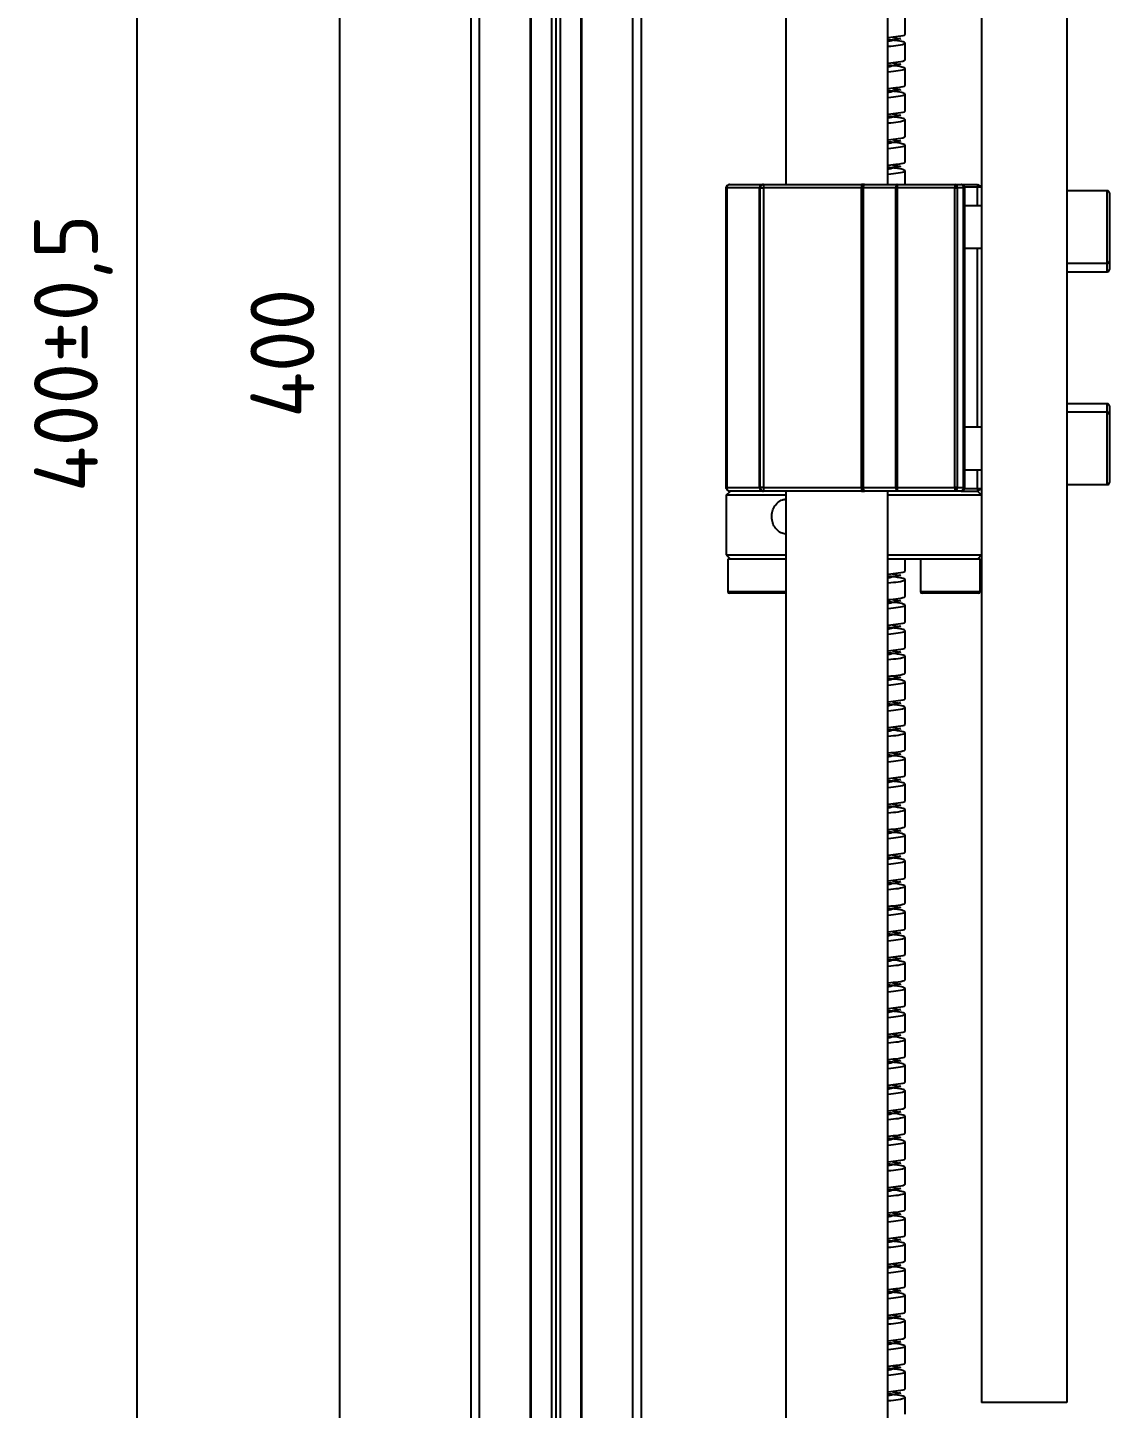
# Model space of a CAD drawing. Header units: millimetres. Extents: x 55 to 6841, y 61 to 3739.
# Drawn here: x 999.6 to 1126.6, y 2018.2 to 2180.3 of the extents above; entities that cross this region are included whole.
import ezdxf

# ---------------------------------------------------------------- set-up
doc = ezdxf.new("R2010")
doc.units = ezdxf.units.MM
doc.header["$LTSCALE"] = 0.7
doc.header["$PDMODE"] = 35
doc.header["$PDSIZE"] = -4
doc.layers.get('0').update_dxf_attribs({"color": 255})
doc.layers.add('DIM', color=94, linetype='Continuous', lineweight=25)
doc.styles.add('TCVN-7284', font='tcvn+7284-2003r.ttf')
doc.dimstyles.new('TCVN_ISO-25_RadiusDia', dxfattribs={"dimtxt": 2.5, "dimasz": 2.5, "dimexe": 2, "dimexo": 0, "dimgap": 1, "dimtad": 1, "dimtoh": 1, "dimtxsty": 'TCVN-7284', "dimblk": 'Arrow', "dimcen": 0, "dimclrd": 256, "dimclre": 256, "dimclrt": 256, "dimadec": 0, "dimazin": 0, "dimtfac": 1, "dimtofl": 0, "dimtmove": 0, "dimatfit": 3, "dimldrblk": 'Arrow', "dimfxl": 1, "dimlwd": -1, "dimlwe": -1, "dimarcsym": 0})

# ---------------------------------------------------------------- blocks, each defined once
blk = doc.blocks.new('Arrow')
at = {"layer": 'DIM'}
blk.add_solid([(-1, 0.268), (-1, -0.268), (0, 0)], dxfattribs=at)
blk = doc.blocks.new('*D711')
at = {"layer": 'Defpoints', "color": 0, "ltscale": 0.2, "transparency": 16777216}
for p in [(1036.27, 2342.03), (1051.63, 2342.03), (1051.63, 1942.03)]:
    blk.add_point(p, dxfattribs=at)
at = {"layer": 'DIM', "linetype": 'ByBlock', "ltscale": 0.2, "transparency": 16777216}
for p, q in [((1051.63, 2342.03), (1030.27, 2342.03)), ((1036.27, 1949.53), (1036.27, 2334.53)), ((1051.63, 1942.03), (1030.27, 1942.03))]:
    blk.add_line(p, q, dxfattribs=at)
at = {"layer": 'DIM', "ltscale": 0.2, "transparency": 16777216, "xscale": 7.500000000000133, "yscale": 7.500000000000133, "zscale": 7.500000000000133}
for p, rotation in [((1036.27, 2342.03), 90), ((1036.27, 1942.03), 270)]:
    blk.add_blockref('Arrow', p, dxfattribs=dict(at, rotation=rotation))
at = {"layer": 'DIM', "ltscale": 0.2, "transparency": 16777216, "insert": (1029.52, 2142.03), "char_height": 7.5, "attachment_point": 5, "rotation": 90, "style": 'TCVN-7284', "bg_fill": 3, "box_fill_scale": 1.1, "bg_fill_color": 256, "bg_fill_true_color": 13158600, "bg_fill_transparency": 0}
blk.add_mtext('400', dxfattribs=at)
blk = doc.blocks.new('*D712')
at = {"layer": 'Defpoints', "color": 0, "ltscale": 0.2, "transparency": 16777216}
for p in [(1012.48, 2342.03), (1051.63, 2342.03), (1051.63, 1942.03)]:
    blk.add_point(p, dxfattribs=at)
at = {"layer": 'DIM', "linetype": 'ByBlock', "ltscale": 0.2, "transparency": 16777216}
for p, q in [((1051.63, 2342.03), (1006.48, 2342.03)), ((1012.48, 1949.53), (1012.48, 2334.53)), ((1051.63, 1942.03), (1006.48, 1942.03))]:
    blk.add_line(p, q, dxfattribs=at)
at = {"layer": 'DIM', "ltscale": 0.2, "transparency": 16777216, "xscale": 7.500000000000133, "yscale": 7.500000000000133, "zscale": 7.500000000000133}
for p, rotation in [((1012.48, 2342.03), 90), ((1012.48, 1942.03), 270)]:
    blk.add_blockref('Arrow', p, dxfattribs=dict(at, rotation=rotation))
at = {"layer": 'DIM', "ltscale": 0.2, "transparency": 16777216, "insert": (1004.98, 2142.03), "char_height": 7.5, "attachment_point": 5, "rotation": 90, "style": 'TCVN-7284', "bg_fill": 3, "box_fill_scale": 1.1, "bg_fill_color": 256, "bg_fill_true_color": 13158600, "bg_fill_transparency": 0}
blk.add_mtext('400±0,5', dxfattribs=at)

msp = doc.modelspace()

# ---------------------------------------------------------------- linework, layer by layer
at = {"color": 7, "linetype": 'Continuous', "lineweight": 25}
for p, q in [((1051.629, 2342.032), (1051.629, 1942.032)), ((1052.629, 2342.032), (1052.629, 1942.032)), ((1058.629, 2342.032), (1058.629, 1942.032)), ((1058.69, 2342.032), (1058.69, 1942.032)), ((1061.109, 2342.032), (1061.109, 1942.032)), ((1061.629, 2342.032), (1061.629, 1942.032)), ((1062.148, 2342.032), (1062.148, 1942.032)), ((1064.568, 2342.032), (1064.568, 1942.032)), ((1064.629, 2342.032), (1064.629, 1942.032)), ((1070.629, 2342.032), (1070.629, 1942.032)), ((1071.629, 2342.032), (1071.629, 1942.032)), ((1088.629, 2325.032), (1088.629, 2161.853)), ((1100.629, 2161.853), (1100.629, 2325.032)), ((1111.629, 2268.853), (1111.629, 2018.853)), ((1121.629, 2268.853), (1121.629, 2018.853)), ((1102.629, 2179.457), (1102.629, 2181.457)), ((1102.027, 2178.954), (1102.128, 2178.993)), ((1102.629, 2176.457), (1102.629, 2178.457)), ((1102.027, 2175.954), (1102.128, 2175.993)), ((1102.629, 2173.457), (1102.629, 2175.457)), ((1102.027, 2172.954), (1102.128, 2172.993)), ((1102.629, 2170.457), (1102.629, 2172.457)), ((1102.027, 2169.954), (1102.128, 2169.993)), ((1102.629, 2167.457), (1102.629, 2169.457)), ((1102.027, 2166.954), (1102.128, 2166.993)), ((1102.629, 2164.457), (1102.629, 2166.457)), ((1102.027, 2163.954), (1102.128, 2163.993)), ((1102.629, 2161.853), (1102.629, 2163.457)), ((1081.648, 2161.575), (1081.629, 2161.564)), ((1081.629, 2161.564), (1081.645, 2161.564)), ((1081.629, 2161.453), (1081.629, 2161.564)), ((1081.629, 2161.453), (1081.702, 2161.453)), ((1081.629, 2126.253), (1081.629, 2161.453)), ((1085.556, 2161.453), (1081.702, 2161.453)), ((1081.702, 2161.453), (1081.702, 2126.253)), ((1082.029, 2161.853), (1085.882, 2161.853)), ((1085.556, 2161.453), (1085.629, 2161.453)), ((1085.556, 2126.253), (1085.556, 2161.453)), ((1085.629, 2161.453), (1086.029, 2161.453)), ((1085.629, 2126.253), (1085.629, 2161.453)), ((1086.029, 2161.853), (1085.882, 2161.853)), ((1086.029, 2161.853), (1086.029, 2161.453)), ((1086.029, 2161.853), (1097.534, 2161.853)), ((1097.534, 2161.453), (1086.029, 2161.453)), ((1086.029, 2161.453), (1086.029, 2126.253)), ((1097.534, 2161.853), (1097.534, 2161.453)), ((1097.892, 2161.853), (1097.534, 2161.853)), ((1097.534, 2161.453), (1097.713, 2161.453)), ((1097.534, 2126.253), (1097.534, 2161.453)), ((1101.544, 2161.453), (1097.713, 2161.453)), ((1097.713, 2161.453), (1097.713, 2126.253)), ((1097.892, 2161.853), (1101.723, 2161.853)), ((1101.544, 2161.453), (1101.723, 2161.453)), ((1101.544, 2126.253), (1101.544, 2161.453)), ((1101.723, 2161.853), (1101.723, 2161.453)), ((1101.723, 2161.853), (1108.463, 2161.853)), ((1108.463, 2161.453), (1101.723, 2161.453)), ((1101.723, 2161.453), (1101.723, 2126.253)), ((1108.463, 2161.853), (1108.463, 2161.453)), ((1108.463, 2161.853), (1109.229, 2161.853)), ((1108.463, 2126.253), (1108.463, 2161.453)), ((1108.463, 2161.453), (1108.746, 2161.453)), ((1108.746, 2161.453), (1108.746, 2126.253)), ((1109.512, 2161.453), (1108.746, 2161.453)), ((1109.229, 2161.853), (1111.129, 2161.853)), ((1109.512, 2126.253), (1109.512, 2161.453)), ((1109.512, 2161.453), (1109.629, 2161.453)), ((1109.613, 2161.564), (1111.129, 2161.564)), ((1109.629, 2161.453), (1109.629, 2126.253)), ((1111.129, 2161.853), (1111.129, 2161.564)), ((1111.129, 2161.853), (1111.629, 2161.564)), ((1111.129, 2161.564), (1111.629, 2161.564)), ((1126.379, 2161.103), (1121.629, 2161.103)), ((1111.629, 2159.353), (1109.629, 2159.353)), ((1126.629, 2160.853), (1126.629, 2152.853)), ((1109.629, 2154.353), (1111.629, 2154.353)), ((1126.629, 2152.853), (1126.629, 2151.853)), ((1121.629, 2152.603), (1126.379, 2152.603)), ((1121.629, 2151.603), (1126.379, 2151.603)), ((1126.379, 2136.103), (1121.629, 2136.103)), ((1126.379, 2135.103), (1121.629, 2135.103)), ((1126.629, 2135.853), (1126.629, 2134.853)), ((1111.629, 2133.353), (1109.629, 2133.353)), ((1126.629, 2134.853), (1126.629, 2126.853)), ((1109.629, 2128.353), (1111.629, 2128.353)), ((1081.702, 2126.253), (1081.629, 2126.253)), ((1081.629, 2126.141), (1081.629, 2126.253)), ((1081.629, 2126.141), (1081.645, 2126.141)), ((1081.629, 2126.141), (1081.648, 2126.13)), ((1081.629, 2125.353), (1082.129, 2125.853)), ((1088.629, 2125.353), (1081.629, 2125.353)), ((1081.629, 2125.353), (1081.629, 2118.353)), ((1081.702, 2126.253), (1085.556, 2126.253)), ((1085.882, 2125.853), (1082.029, 2125.853)), ((1085.629, 2126.253), (1085.556, 2126.253)), ((1086.029, 2126.253), (1085.629, 2126.253)), ((1085.882, 2125.853), (1086.029, 2125.853)), ((1086.029, 2126.253), (1086.029, 2125.853)), ((1086.029, 2126.253), (1097.534, 2126.253)), ((1097.534, 2125.853), (1086.029, 2125.853)), ((1088.629, 2125.853), (1088.629, 1959.032)), ((1097.713, 2126.253), (1097.534, 2126.253)), ((1097.534, 2126.253), (1097.534, 2125.853)), ((1097.534, 2125.853), (1097.892, 2125.853)), ((1097.713, 2126.253), (1101.544, 2126.253)), ((1101.723, 2125.853), (1097.892, 2125.853)), ((1100.629, 1959.032), (1100.629, 2125.853)), ((1111.629, 2125.353), (1100.629, 2125.353)), ((1101.723, 2126.253), (1101.544, 2126.253)), ((1101.723, 2126.253), (1108.463, 2126.253)), ((1101.723, 2126.253), (1101.723, 2125.853)), ((1108.463, 2125.853), (1101.723, 2125.853)), ((1108.746, 2126.253), (1108.463, 2126.253)), ((1108.463, 2126.253), (1108.463, 2125.853)), ((1109.229, 2125.853), (1108.463, 2125.853)), ((1108.746, 2126.253), (1109.512, 2126.253)), ((1109.229, 2125.853), (1111.129, 2125.853)), ((1109.629, 2126.253), (1109.512, 2126.253)), ((1109.613, 2126.141), (1111.129, 2126.141)), ((1111.129, 2126.141), (1111.129, 2125.853)), ((1111.129, 2126.141), (1111.629, 2126.141)), ((1111.629, 2126.141), (1111.129, 2125.853)), ((1111.629, 2125.353), (1111.129, 2125.853)), ((1121.629, 2126.603), (1126.379, 2126.603)), ((1081.629, 2118.353), (1088.629, 2118.353)), ((1081.629, 2118.353), (1082.129, 2117.853)), ((1081.815, 2117.853), (1081.815, 2114.053)), ((1082.129, 2117.853), (1081.815, 2117.853)), ((1088.629, 2117.853), (1082.129, 2117.853)), ((1100.629, 2118.353), (1111.629, 2118.353)), ((1111.129, 2117.853), (1100.629, 2117.853)), ((1102.629, 2116.457), (1102.629, 2117.853)), ((1104.443, 2117.853), (1104.443, 2114.053)), ((1111.629, 2118.353), (1111.129, 2117.853)), ((1111.443, 2117.853), (1111.129, 2117.853)), ((1111.443, 2114.053), (1111.443, 2117.853)), ((1102.027, 2115.954), (1102.128, 2115.993)), ((1102.629, 2113.457), (1102.629, 2115.457)), ((1088.615, 2113.853), (1082.015, 2113.853)), ((1088.615, 2113.853), (1088.629, 2113.853)), ((1102.027, 2112.954), (1102.128, 2112.993)), ((1102.629, 2110.457), (1102.629, 2112.457)), ((1111.243, 2113.853), (1104.643, 2113.853)), ((1102.027, 2109.954), (1102.128, 2109.993)), ((1102.629, 2107.457), (1102.629, 2109.457)), ((1102.027, 2106.954), (1102.128, 2106.993)), ((1102.629, 2104.457), (1102.629, 2106.457)), ((1102.027, 2103.954), (1102.128, 2103.993)), ((1102.629, 2101.457), (1102.629, 2103.457)), ((1102.027, 2100.954), (1102.128, 2100.993)), ((1102.629, 2098.457), (1102.629, 2100.457)), ((1102.027, 2097.954), (1102.128, 2097.993)), ((1102.629, 2095.457), (1102.629, 2097.457)), ((1102.027, 2094.954), (1102.128, 2094.993)), ((1102.629, 2092.457), (1102.629, 2094.457)), ((1102.027, 2091.954), (1102.128, 2091.993)), ((1102.629, 2089.457), (1102.629, 2091.457)), ((1102.027, 2088.954), (1102.128, 2088.993)), ((1102.629, 2086.457), (1102.629, 2088.457)), ((1102.027, 2085.954), (1102.128, 2085.993)), ((1102.629, 2083.457), (1102.629, 2085.457)), ((1102.027, 2082.954), (1102.128, 2082.993)), ((1102.629, 2080.457), (1102.629, 2082.457)), ((1102.027, 2079.954), (1102.128, 2079.993)), ((1102.629, 2077.457), (1102.629, 2079.457)), ((1102.027, 2076.954), (1102.128, 2076.993)), ((1102.629, 2074.457), (1102.629, 2076.457)), ((1102.027, 2073.954), (1102.128, 2073.993)), ((1102.629, 2071.457), (1102.629, 2073.457)), ((1102.027, 2070.954), (1102.128, 2070.993)), ((1102.629, 2068.457), (1102.629, 2070.457)), ((1102.027, 2067.954), (1102.128, 2067.993)), ((1102.629, 2065.457), (1102.629, 2067.457)), ((1102.027, 2064.954), (1102.128, 2064.993)), ((1102.629, 2062.457), (1102.629, 2064.457)), ((1102.027, 2061.954), (1102.128, 2061.993)), ((1102.629, 2059.457), (1102.629, 2061.457)), ((1102.027, 2058.954), (1102.128, 2058.993)), ((1102.629, 2056.457), (1102.629, 2058.457)), ((1102.027, 2055.954), (1102.128, 2055.993)), ((1102.629, 2053.457), (1102.629, 2055.457)), ((1102.027, 2052.954), (1102.128, 2052.993)), ((1102.629, 2050.457), (1102.629, 2052.457)), ((1102.027, 2049.954), (1102.128, 2049.993)), ((1102.629, 2047.457), (1102.629, 2049.457)), ((1102.027, 2046.954), (1102.128, 2046.993)), ((1102.629, 2044.457), (1102.629, 2046.457)), ((1102.027, 2043.954), (1102.128, 2043.993)), ((1102.629, 2041.457), (1102.629, 2043.457)), ((1102.027, 2040.954), (1102.128, 2040.993)), ((1102.629, 2038.457), (1102.629, 2040.457)), ((1102.027, 2037.954), (1102.128, 2037.993)), ((1102.629, 2035.457), (1102.629, 2037.457)), ((1102.027, 2034.954), (1102.128, 2034.993)), ((1102.629, 2032.457), (1102.629, 2034.457)), ((1102.027, 2031.954), (1102.128, 2031.993)), ((1102.629, 2029.457), (1102.629, 2031.457)), ((1102.027, 2028.954), (1102.128, 2028.993)), ((1102.629, 2026.457), (1102.629, 2028.457)), ((1102.027, 2025.954), (1102.128, 2025.993)), ((1102.629, 2023.457), (1102.629, 2025.457)), ((1102.027, 2022.954), (1102.128, 2022.993)), ((1102.629, 2020.457), (1102.629, 2022.457)), ((1102.027, 2019.954), (1102.128, 2019.993)), ((1102.629, 2017.457), (1102.629, 2019.457)), ((1121.629, 2018.853), (1111.629, 2018.853))]:
    msp.add_line(p, q, dxfattribs=at)
at = {"color": 8, "linetype": 'Continuous', "lineweight": 25}
for p, q in [((1111.129, 2159.353), (1111.129, 2161.564)), ((1126.379, 2152.603), (1126.379, 2161.103)), ((1111.129, 2133.353), (1111.129, 2154.353)), ((1126.379, 2151.603), (1126.379, 2152.603)), ((1126.379, 2135.103), (1126.379, 2136.103)), ((1126.379, 2126.603), (1126.379, 2135.103)), ((1111.129, 2126.141), (1111.129, 2128.353)), ((1081.815, 2114.053), (1088.629, 2114.053)), ((1104.443, 2114.053), (1111.443, 2114.053))]:
    msp.add_line(p, q, dxfattribs=at)
at = {"color": 7, "linetype": 'Continuous', "lineweight": 25, "flags": 128}
for points in [[(1097.892, 2161.853), (1097.857, 2161.845), (1097.824, 2161.822), (1097.793, 2161.785), (1097.766, 2161.736), (1097.743, 2161.675), (1097.727, 2161.606), (1097.717, 2161.531), (1097.713, 2161.453)], [(1101.723, 2161.853), (1101.688, 2161.845), (1101.655, 2161.822), (1101.624, 2161.785), (1101.597, 2161.736), (1101.575, 2161.675), (1101.558, 2161.606), (1101.548, 2161.531), (1101.544, 2161.453)], [(1097.713, 2126.253), (1097.717, 2126.175), (1097.727, 2126.1), (1097.743, 2126.031), (1097.766, 2125.97), (1097.793, 2125.92), (1097.824, 2125.883), (1097.857, 2125.86), (1097.892, 2125.853)], [(1101.544, 2126.253), (1101.548, 2126.175), (1101.558, 2126.1), (1101.575, 2126.031), (1101.597, 2125.97), (1101.624, 2125.92), (1101.655, 2125.883), (1101.688, 2125.86), (1101.723, 2125.853)]]:
    msp.add_lwpolyline(points, dxfattribs=at)
at = {"color": 7, "linetype": 'Continuous', "lineweight": 25}
for centre, radius, start, end in [((1082.029, 2161.453), 0.4, 90, 180), ((1082.07, 2161.486), 0.369, 96.33367, 185.17089), ((1085.923, 2161.486), 0.369, 96.33367, 185.17089), ((1086.029, 2161.453), 0.4, 90, 180), ((1108.392, 2161.503), 0.357, 351.95053, 78.57825), ((1109.158, 2161.503), 0.357, 351.95053, 78.57825), ((1109.229, 2161.453), 0.4, 0, 90), ((1126.379, 2160.853), 0.25, 0, 90), ((1126.379, 2152.853), 0.25, 270, 0), ((1126.379, 2151.853), 0.25, 270, 0), ((1126.379, 2135.853), 0.25, 0, 90), ((1126.379, 2134.853), 0.25, 0, 90), ((1126.379, 2126.853), 0.25, 270, 0), ((1082.029, 2126.253), 0.4, 180, 270), ((1082.07, 2126.22), 0.369, 174.82911, 263.66633), ((1085.923, 2126.22), 0.369, 174.82911, 263.66633), ((1086.029, 2126.253), 0.4, 180, 270), ((1108.392, 2126.203), 0.357, 281.42175, 8.04947), ((1109.158, 2126.203), 0.357, 281.42175, 8.04947), ((1109.229, 2126.253), 0.4, 270, 0), ((1082.015, 2114.053), 0.2, 180, 270), ((1104.643, 2114.053), 0.2, 180, 270), ((1111.243, 2114.053), 0.2, 270, 0)]:
    msp.add_arc(centre, radius, start, end, dxfattribs=at)
for points, knots in [([(1102.522, 2179.457), (1102.551, 2179.434), (1102.662, 2179.347), (1102.027, 2179.221), (1101.054, 2179.112), (1100.629, 2179.064)], [0, 0, 0, 0, 0.1627915, 0.6336861, 1, 1, 1, 1]), ([(1102.085, 2178.981), (1102.061, 2178.975), (1101.996, 2178.959), (1101.401, 2178.798), (1100.777, 2178.659), (1100.629, 2178.626)], [0, 0, 0, 0, 0.3039508, 0.8344392, 1, 1, 1, 1]), ([(1100.629, 2178.064), (1101.062, 2178.112), (1102.052, 2178.221), (1102.727, 2178.387), (1102.559, 2178.592), (1101.778, 2178.728), (1100.902, 2178.82), (1100.629, 2178.849)], [0, 0, 0, 0, 0.1835808, 0.419573, 0.66181, 0.8943932, 1, 1, 1, 1]), ([(1101.173, 2179.129), (1101.228, 2179.114), (1101.579, 2179.017), (1101.717, 2178.99), (1101.833, 2178.968)], [0, 0, 0, 0, 0.1568859, 1, 1, 1, 1]), ([(1102.522, 2176.457), (1102.551, 2176.434), (1102.662, 2176.347), (1102.027, 2176.221), (1101.054, 2176.112), (1100.629, 2176.064)], [0, 0, 0, 0, 0.1627915, 0.6336861, 1, 1, 1, 1]), ([(1102.085, 2175.981), (1102.061, 2175.975), (1101.996, 2175.959), (1101.401, 2175.798), (1100.777, 2175.659), (1100.629, 2175.626)], [0, 0, 0, 0, 0.3039508, 0.8344392, 1, 1, 1, 1]), ([(1100.629, 2175.064), (1101.062, 2175.112), (1102.052, 2175.221), (1102.727, 2175.387), (1102.559, 2175.592), (1101.778, 2175.728), (1100.902, 2175.82), (1100.629, 2175.849)], [0, 0, 0, 0, 0.1835808, 0.419573, 0.66181, 0.8943932, 1, 1, 1, 1]), ([(1101.173, 2176.129), (1101.228, 2176.114), (1101.579, 2176.017), (1101.717, 2175.99), (1101.833, 2175.968)], [0, 0, 0, 0, 0.1568859, 1, 1, 1, 1]), ([(1102.522, 2173.457), (1102.551, 2173.434), (1102.662, 2173.347), (1102.027, 2173.221), (1101.054, 2173.112), (1100.629, 2173.064)], [0, 0, 0, 0, 0.1627915, 0.6336861, 1, 1, 1, 1]), ([(1102.085, 2172.981), (1102.061, 2172.975), (1101.996, 2172.959), (1101.401, 2172.798), (1100.777, 2172.659), (1100.629, 2172.626)], [0, 0, 0, 0, 0.3039508, 0.8344392, 1, 1, 1, 1]), ([(1100.629, 2172.064), (1101.062, 2172.112), (1102.052, 2172.221), (1102.727, 2172.387), (1102.559, 2172.592), (1101.778, 2172.728), (1100.902, 2172.82), (1100.629, 2172.849)], [0, 0, 0, 0, 0.1835808, 0.419573, 0.66181, 0.8943932, 1, 1, 1, 1]), ([(1101.173, 2173.129), (1101.228, 2173.114), (1101.579, 2173.017), (1101.717, 2172.99), (1101.833, 2172.968)], [0, 0, 0, 0, 0.15688589, 1, 1, 1, 1]), ([(1102.522, 2170.457), (1102.551, 2170.434), (1102.662, 2170.347), (1102.027, 2170.221), (1101.054, 2170.112), (1100.629, 2170.064)], [0, 0, 0, 0, 0.1627915, 0.6336861, 1, 1, 1, 1]), ([(1102.085, 2169.981), (1102.061, 2169.975), (1101.996, 2169.959), (1101.401, 2169.798), (1100.777, 2169.659), (1100.629, 2169.626)], [0, 0, 0, 0, 0.3039508, 0.8344392, 1, 1, 1, 1]), ([(1100.629, 2169.064), (1101.062, 2169.112), (1102.052, 2169.221), (1102.727, 2169.387), (1102.559, 2169.592), (1101.778, 2169.728), (1100.902, 2169.82), (1100.629, 2169.849)], [0, 0, 0, 0, 0.1835808, 0.419573, 0.66181, 0.8943932, 1, 1, 1, 1]), ([(1101.173, 2170.129), (1101.228, 2170.114), (1101.579, 2170.017), (1101.717, 2169.99), (1101.833, 2169.968)], [0, 0, 0, 0, 0.1568859, 1, 1, 1, 1]), ([(1102.522, 2167.457), (1102.551, 2167.434), (1102.662, 2167.347), (1102.027, 2167.221), (1101.054, 2167.112), (1100.629, 2167.064)], [0, 0, 0, 0, 0.1627915, 0.6336861, 1, 1, 1, 1]), ([(1102.085, 2166.981), (1102.061, 2166.975), (1101.996, 2166.959), (1101.401, 2166.798), (1100.777, 2166.659), (1100.629, 2166.626)], [0, 0, 0, 0, 0.3039508, 0.8344392, 1, 1, 1, 1]), ([(1100.629, 2166.064), (1101.062, 2166.112), (1102.052, 2166.221), (1102.727, 2166.387), (1102.559, 2166.592), (1101.778, 2166.728), (1100.902, 2166.82), (1100.629, 2166.849)], [0, 0, 0, 0, 0.1835808, 0.419573, 0.66181, 0.8943932, 1, 1, 1, 1]), ([(1101.173, 2167.129), (1101.228, 2167.114), (1101.579, 2167.017), (1101.717, 2166.99), (1101.833, 2166.968)], [0, 0, 0, 0, 0.1568859, 1, 1, 1, 1]), ([(1102.522, 2164.457), (1102.551, 2164.434), (1102.662, 2164.347), (1102.027, 2164.221), (1101.054, 2164.112), (1100.629, 2164.064)], [0, 0, 0, 0, 0.1627915, 0.6336861, 1, 1, 1, 1]), ([(1101.173, 2164.129), (1101.228, 2164.114), (1101.579, 2164.017), (1101.717, 2163.99), (1101.833, 2163.968)], [0, 0, 0, 0, 0.1568859, 1, 1, 1, 1]), ([(1102.085, 2163.981), (1102.061, 2163.975), (1101.996, 2163.959), (1101.401, 2163.798), (1100.777, 2163.659), (1100.629, 2163.626)], [0, 0, 0, 0, 0.30395075, 0.83443922, 1, 1, 1, 1]), ([(1100.629, 2163.064), (1101.062, 2163.112), (1102.052, 2163.221), (1102.727, 2163.387), (1102.559, 2163.592), (1101.778, 2163.728), (1100.902, 2163.82), (1100.629, 2163.849)], [0, 0, 0, 0, 0.1835808, 0.419573, 0.66181, 0.8943932, 1, 1, 1, 1]), ([(1088.629, 2120.776), (1088.429, 2120.824), (1088.017, 2120.921), (1087.503, 2121.343), (1087.133, 2121.924), (1086.958, 2122.616), (1086.994, 2123.331), (1087.237, 2123.994), (1087.665, 2124.52), (1088.153, 2124.848), (1088.499, 2124.89), (1088.629, 2124.906)], [0, 0, 0, 0, 0.1105272, 0.2273044, 0.3446292, 0.4619756, 0.5787759, 0.6953168, 0.8122873, 0.9297074, 1, 1, 1, 1]), ([(1102.522, 2116.457), (1102.551, 2116.434), (1102.662, 2116.347), (1102.027, 2116.221), (1101.054, 2116.112), (1100.629, 2116.064)], [0, 0, 0, 0, 0.1627915, 0.6336861, 1, 1, 1, 1]), ([(1102.085, 2115.981), (1102.061, 2115.975), (1101.996, 2115.959), (1101.401, 2115.798), (1100.777, 2115.659), (1100.629, 2115.626)], [0, 0, 0, 0, 0.3039508, 0.8344392, 1, 1, 1, 1]), ([(1100.629, 2115.064), (1101.062, 2115.112), (1102.052, 2115.221), (1102.727, 2115.387), (1102.559, 2115.592), (1101.778, 2115.728), (1100.902, 2115.82), (1100.629, 2115.849)], [0, 0, 0, 0, 0.1835808, 0.419573, 0.66181, 0.8943932, 1, 1, 1, 1]), ([(1101.173, 2116.129), (1101.228, 2116.114), (1101.579, 2116.017), (1101.717, 2115.99), (1101.833, 2115.968)], [0, 0, 0, 0, 0.1568859, 1, 1, 1, 1]), ([(1102.522, 2113.457), (1102.551, 2113.434), (1102.662, 2113.347), (1102.027, 2113.221), (1101.054, 2113.112), (1100.629, 2113.064)], [0, 0, 0, 0, 0.1627915, 0.6336861, 1, 1, 1, 1]), ([(1102.085, 2112.981), (1102.061, 2112.975), (1101.996, 2112.959), (1101.401, 2112.798), (1100.777, 2112.659), (1100.629, 2112.626)], [0, 0, 0, 0, 0.30395075, 0.83443922, 1, 1, 1, 1]), ([(1100.629, 2112.064), (1101.062, 2112.112), (1102.052, 2112.221), (1102.727, 2112.387), (1102.559, 2112.592), (1101.778, 2112.728), (1100.902, 2112.82), (1100.629, 2112.849)], [0, 0, 0, 0, 0.1835808, 0.419573, 0.66181, 0.8943932, 1, 1, 1, 1]), ([(1101.173, 2113.129), (1101.228, 2113.114), (1101.579, 2113.017), (1101.717, 2112.99), (1101.833, 2112.968)], [0, 0, 0, 0, 0.1568859, 1, 1, 1, 1]), ([(1102.522, 2110.457), (1102.551, 2110.434), (1102.662, 2110.347), (1102.027, 2110.221), (1101.054, 2110.112), (1100.629, 2110.064)], [0, 0, 0, 0, 0.1627915, 0.6336861, 1, 1, 1, 1]), ([(1102.085, 2109.981), (1102.061, 2109.975), (1101.996, 2109.959), (1101.401, 2109.798), (1100.777, 2109.659), (1100.629, 2109.626)], [0, 0, 0, 0, 0.3039508, 0.8344392, 1, 1, 1, 1]), ([(1100.629, 2109.064), (1101.062, 2109.112), (1102.052, 2109.221), (1102.727, 2109.387), (1102.559, 2109.592), (1101.778, 2109.728), (1100.902, 2109.82), (1100.629, 2109.849)], [0, 0, 0, 0, 0.1835808, 0.419573, 0.66181, 0.8943932, 1, 1, 1, 1]), ([(1101.173, 2110.129), (1101.228, 2110.114), (1101.579, 2110.017), (1101.717, 2109.99), (1101.833, 2109.968)], [0, 0, 0, 0, 0.15688589, 1, 1, 1, 1]), ([(1102.522, 2107.457), (1102.551, 2107.434), (1102.662, 2107.347), (1102.027, 2107.221), (1101.054, 2107.112), (1100.629, 2107.064)], [0, 0, 0, 0, 0.1627915, 0.6336861, 1, 1, 1, 1]), ([(1102.085, 2106.981), (1102.061, 2106.975), (1101.996, 2106.959), (1101.401, 2106.798), (1100.777, 2106.659), (1100.629, 2106.626)], [0, 0, 0, 0, 0.3039508, 0.8344392, 1, 1, 1, 1]), ([(1100.629, 2106.064), (1101.062, 2106.112), (1102.052, 2106.221), (1102.727, 2106.387), (1102.559, 2106.592), (1101.778, 2106.728), (1100.902, 2106.82), (1100.629, 2106.849)], [0, 0, 0, 0, 0.1835808, 0.419573, 0.66181, 0.8943932, 1, 1, 1, 1]), ([(1101.173, 2107.129), (1101.228, 2107.114), (1101.579, 2107.017), (1101.717, 2106.99), (1101.833, 2106.968)], [0, 0, 0, 0, 0.1568859, 1, 1, 1, 1]), ([(1102.522, 2104.457), (1102.551, 2104.434), (1102.662, 2104.347), (1102.027, 2104.221), (1101.054, 2104.112), (1100.629, 2104.064)], [0, 0, 0, 0, 0.1627915, 0.6336861, 1, 1, 1, 1]), ([(1102.085, 2103.981), (1102.061, 2103.975), (1101.996, 2103.959), (1101.401, 2103.798), (1100.777, 2103.659), (1100.629, 2103.626)], [0, 0, 0, 0, 0.3039508, 0.8344392, 1, 1, 1, 1]), ([(1100.629, 2103.064), (1101.062, 2103.112), (1102.052, 2103.221), (1102.727, 2103.387), (1102.559, 2103.592), (1101.778, 2103.728), (1100.902, 2103.82), (1100.629, 2103.849)], [0, 0, 0, 0, 0.1835808, 0.419573, 0.66181, 0.8943932, 1, 1, 1, 1]), ([(1101.173, 2104.129), (1101.228, 2104.114), (1101.579, 2104.017), (1101.717, 2103.99), (1101.833, 2103.968)], [0, 0, 0, 0, 0.1568859, 1, 1, 1, 1]), ([(1102.522, 2101.457), (1102.551, 2101.434), (1102.662, 2101.347), (1102.027, 2101.221), (1101.054, 2101.112), (1100.629, 2101.064)], [0, 0, 0, 0, 0.1627915, 0.6336861, 1, 1, 1, 1]), ([(1102.085, 2100.981), (1102.061, 2100.975), (1101.996, 2100.959), (1101.401, 2100.798), (1100.777, 2100.659), (1100.629, 2100.626)], [0, 0, 0, 0, 0.3039508, 0.8344392, 1, 1, 1, 1]), ([(1101.173, 2101.129), (1101.228, 2101.114), (1101.579, 2101.017), (1101.717, 2100.99), (1101.833, 2100.968)], [0, 0, 0, 0, 0.1568859, 1, 1, 1, 1]), ([(1100.629, 2100.064), (1101.062, 2100.112), (1102.052, 2100.221), (1102.727, 2100.387), (1102.559, 2100.592), (1101.778, 2100.728), (1100.902, 2100.82), (1100.629, 2100.849)], [0, 0, 0, 0, 0.1835808, 0.419573, 0.66181, 0.8943932, 1, 1, 1, 1]), ([(1102.522, 2098.457), (1102.551, 2098.434), (1102.662, 2098.347), (1102.027, 2098.221), (1101.054, 2098.112), (1100.629, 2098.064)], [0, 0, 0, 0, 0.1627915, 0.6336861, 1, 1, 1, 1]), ([(1102.085, 2097.981), (1102.061, 2097.975), (1101.996, 2097.959), (1101.401, 2097.798), (1100.777, 2097.659), (1100.629, 2097.626)], [0, 0, 0, 0, 0.3039508, 0.8344392, 1, 1, 1, 1]), ([(1100.629, 2097.064), (1101.062, 2097.112), (1102.052, 2097.221), (1102.727, 2097.387), (1102.559, 2097.592), (1101.778, 2097.728), (1100.902, 2097.82), (1100.629, 2097.849)], [0, 0, 0, 0, 0.1835808, 0.419573, 0.66181, 0.8943932, 1, 1, 1, 1]), ([(1101.173, 2098.129), (1101.228, 2098.114), (1101.579, 2098.017), (1101.717, 2097.99), (1101.833, 2097.968)], [0, 0, 0, 0, 0.1568859, 1, 1, 1, 1]), ([(1102.522, 2095.457), (1102.551, 2095.434), (1102.662, 2095.347), (1102.027, 2095.221), (1101.054, 2095.112), (1100.629, 2095.064)], [0, 0, 0, 0, 0.1627915, 0.6336861, 1, 1, 1, 1]), ([(1102.085, 2094.981), (1102.061, 2094.975), (1101.996, 2094.959), (1101.401, 2094.798), (1100.777, 2094.659), (1100.629, 2094.626)], [0, 0, 0, 0, 0.3039508, 0.8344392, 1, 1, 1, 1]), ([(1100.629, 2094.064), (1101.062, 2094.112), (1102.052, 2094.221), (1102.727, 2094.387), (1102.559, 2094.592), (1101.778, 2094.728), (1100.902, 2094.82), (1100.629, 2094.849)], [0, 0, 0, 0, 0.1835808, 0.419573, 0.66181, 0.8943932, 1, 1, 1, 1]), ([(1101.173, 2095.129), (1101.228, 2095.114), (1101.579, 2095.017), (1101.717, 2094.99), (1101.833, 2094.968)], [0, 0, 0, 0, 0.1568859, 1, 1, 1, 1]), ([(1102.522, 2092.457), (1102.551, 2092.434), (1102.662, 2092.347), (1102.027, 2092.221), (1101.054, 2092.112), (1100.629, 2092.064)], [0, 0, 0, 0, 0.1627915, 0.6336861, 1, 1, 1, 1]), ([(1102.085, 2091.981), (1102.061, 2091.975), (1101.996, 2091.959), (1101.401, 2091.798), (1100.777, 2091.659), (1100.629, 2091.626)], [0, 0, 0, 0, 0.30395075, 0.83443922, 1, 1, 1, 1]), ([(1100.629, 2091.064), (1101.062, 2091.112), (1102.052, 2091.221), (1102.727, 2091.387), (1102.559, 2091.592), (1101.778, 2091.728), (1100.902, 2091.82), (1100.629, 2091.849)], [0, 0, 0, 0, 0.18358082, 0.41957303, 0.66180996, 0.89439324, 1, 1, 1, 1]), ([(1101.173, 2092.129), (1101.228, 2092.114), (1101.579, 2092.017), (1101.717, 2091.99), (1101.833, 2091.968)], [0, 0, 0, 0, 0.1568859, 1, 1, 1, 1]), ([(1102.522, 2089.457), (1102.551, 2089.434), (1102.662, 2089.347), (1102.027, 2089.221), (1101.054, 2089.112), (1100.629, 2089.064)], [0, 0, 0, 0, 0.1627915, 0.6336861, 1, 1, 1, 1]), ([(1102.085, 2088.981), (1102.061, 2088.975), (1101.996, 2088.959), (1101.401, 2088.798), (1100.777, 2088.659), (1100.629, 2088.626)], [0, 0, 0, 0, 0.30395075, 0.83443922, 1, 1, 1, 1]), ([(1100.629, 2088.064), (1101.062, 2088.112), (1102.052, 2088.221), (1102.727, 2088.387), (1102.559, 2088.592), (1101.778, 2088.728), (1100.902, 2088.82), (1100.629, 2088.849)], [0, 0, 0, 0, 0.1835808, 0.419573, 0.66181, 0.8943932, 1, 1, 1, 1]), ([(1101.173, 2089.129), (1101.228, 2089.114), (1101.579, 2089.017), (1101.717, 2088.99), (1101.833, 2088.968)], [0, 0, 0, 0, 0.1568859, 1, 1, 1, 1]), ([(1102.522, 2086.457), (1102.551, 2086.434), (1102.662, 2086.347), (1102.027, 2086.221), (1101.054, 2086.112), (1100.629, 2086.064)], [0, 0, 0, 0, 0.16279149, 0.63368611, 1, 1, 1, 1]), ([(1102.085, 2085.981), (1102.061, 2085.975), (1101.996, 2085.959), (1101.401, 2085.798), (1100.777, 2085.659), (1100.629, 2085.626)], [0, 0, 0, 0, 0.30395075, 0.83443922, 1, 1, 1, 1]), ([(1100.629, 2085.064), (1101.062, 2085.112), (1102.052, 2085.221), (1102.727, 2085.387), (1102.559, 2085.592), (1101.778, 2085.728), (1100.902, 2085.82), (1100.629, 2085.849)], [0, 0, 0, 0, 0.1835808, 0.419573, 0.66181, 0.8943932, 1, 1, 1, 1]), ([(1101.173, 2086.129), (1101.228, 2086.114), (1101.579, 2086.017), (1101.717, 2085.99), (1101.833, 2085.968)], [0, 0, 0, 0, 0.15688589, 1, 1, 1, 1]), ([(1102.522, 2083.457), (1102.551, 2083.434), (1102.662, 2083.347), (1102.027, 2083.221), (1101.054, 2083.112), (1100.629, 2083.064)], [0, 0, 0, 0, 0.16279149, 0.63368611, 1, 1, 1, 1]), ([(1101.173, 2083.129), (1101.228, 2083.114), (1101.662, 2082.994), (1101.83, 2082.962), (1101.977, 2082.935)], [0, 0, 0, 0, 0.1261746, 1, 1, 1, 1]), ([(1102.085, 2082.981), (1102.061, 2082.975), (1101.996, 2082.959), (1101.401, 2082.798), (1100.777, 2082.659), (1100.629, 2082.626)], [0, 0, 0, 0, 0.3039508, 0.8344392, 1, 1, 1, 1]), ([(1100.629, 2082.064), (1101.062, 2082.112), (1102.052, 2082.221), (1102.727, 2082.387), (1102.559, 2082.592), (1101.778, 2082.728), (1100.902, 2082.82), (1100.629, 2082.849)], [0, 0, 0, 0, 0.1835808, 0.419573, 0.66181, 0.8943932, 1, 1, 1, 1]), ([(1102.522, 2080.457), (1102.551, 2080.434), (1102.662, 2080.347), (1102.027, 2080.221), (1101.054, 2080.112), (1100.629, 2080.064)], [0, 0, 0, 0, 0.1627915, 0.6336861, 1, 1, 1, 1]), ([(1102.085, 2079.981), (1102.061, 2079.975), (1101.996, 2079.959), (1101.401, 2079.798), (1100.777, 2079.659), (1100.629, 2079.626)], [0, 0, 0, 0, 0.3039508, 0.8344392, 1, 1, 1, 1]), ([(1100.629, 2079.064), (1101.062, 2079.112), (1102.052, 2079.221), (1102.727, 2079.387), (1102.559, 2079.592), (1101.778, 2079.728), (1100.902, 2079.82), (1100.629, 2079.849)], [0, 0, 0, 0, 0.18358082, 0.41957303, 0.66180996, 0.89439324, 1, 1, 1, 1]), ([(1101.173, 2080.129), (1101.228, 2080.114), (1101.579, 2080.017), (1101.717, 2079.99), (1101.833, 2079.968)], [0, 0, 0, 0, 0.1568859, 1, 1, 1, 1]), ([(1102.522, 2077.457), (1102.551, 2077.434), (1102.662, 2077.347), (1102.027, 2077.221), (1101.054, 2077.112), (1100.629, 2077.064)], [0, 0, 0, 0, 0.1627915, 0.6336861, 1, 1, 1, 1]), ([(1102.085, 2076.981), (1102.061, 2076.975), (1101.996, 2076.959), (1101.401, 2076.798), (1100.777, 2076.659), (1100.629, 2076.626)], [0, 0, 0, 0, 0.3039508, 0.8344392, 1, 1, 1, 1]), ([(1100.629, 2076.064), (1101.062, 2076.112), (1102.052, 2076.221), (1102.727, 2076.387), (1102.559, 2076.592), (1101.778, 2076.728), (1100.902, 2076.82), (1100.629, 2076.849)], [0, 0, 0, 0, 0.18358082, 0.41957303, 0.66180996, 0.89439324, 1, 1, 1, 1]), ([(1101.173, 2077.129), (1101.228, 2077.114), (1101.579, 2077.017), (1101.717, 2076.99), (1101.833, 2076.968)], [0, 0, 0, 0, 0.1568859, 1, 1, 1, 1]), ([(1102.522, 2074.457), (1102.551, 2074.434), (1102.662, 2074.347), (1102.027, 2074.221), (1101.054, 2074.112), (1100.629, 2074.064)], [0, 0, 0, 0, 0.1627915, 0.6336861, 1, 1, 1, 1]), ([(1102.085, 2073.981), (1102.061, 2073.975), (1101.996, 2073.959), (1101.401, 2073.798), (1100.777, 2073.659), (1100.629, 2073.626)], [0, 0, 0, 0, 0.30395075, 0.83443922, 1, 1, 1, 1]), ([(1100.629, 2073.064), (1101.062, 2073.112), (1102.052, 2073.221), (1102.727, 2073.387), (1102.559, 2073.592), (1101.778, 2073.728), (1100.902, 2073.82), (1100.629, 2073.849)], [0, 0, 0, 0, 0.18358082, 0.41957303, 0.66180996, 0.89439324, 1, 1, 1, 1]), ([(1101.173, 2074.129), (1101.228, 2074.114), (1101.579, 2074.017), (1101.717, 2073.99), (1101.833, 2073.968)], [0, 0, 0, 0, 0.1568859, 1, 1, 1, 1]), ([(1102.522, 2071.457), (1102.551, 2071.434), (1102.662, 2071.347), (1102.027, 2071.221), (1101.054, 2071.112), (1100.629, 2071.064)], [0, 0, 0, 0, 0.1627915, 0.6336861, 1, 1, 1, 1]), ([(1102.085, 2070.981), (1102.061, 2070.975), (1101.996, 2070.959), (1101.401, 2070.798), (1100.777, 2070.659), (1100.629, 2070.626)], [0, 0, 0, 0, 0.30395075, 0.83443922, 1, 1, 1, 1]), ([(1100.629, 2070.064), (1101.062, 2070.112), (1102.052, 2070.221), (1102.727, 2070.387), (1102.559, 2070.592), (1101.778, 2070.728), (1100.902, 2070.82), (1100.629, 2070.849)], [0, 0, 0, 0, 0.1835808, 0.419573, 0.66181, 0.8943932, 1, 1, 1, 1]), ([(1101.173, 2071.129), (1101.228, 2071.114), (1101.579, 2071.017), (1101.717, 2070.99), (1101.833, 2070.968)], [0, 0, 0, 0, 0.15688589, 1, 1, 1, 1]), ([(1102.522, 2068.457), (1102.551, 2068.434), (1102.662, 2068.347), (1102.027, 2068.221), (1101.054, 2068.112), (1100.629, 2068.064)], [0, 0, 0, 0, 0.1627915, 0.6336861, 1, 1, 1, 1]), ([(1102.085, 2067.981), (1102.061, 2067.975), (1101.996, 2067.959), (1101.401, 2067.798), (1100.777, 2067.659), (1100.629, 2067.626)], [0, 0, 0, 0, 0.3039508, 0.8344392, 1, 1, 1, 1]), ([(1100.629, 2067.064), (1101.062, 2067.112), (1102.052, 2067.221), (1102.727, 2067.387), (1102.559, 2067.592), (1101.778, 2067.728), (1100.902, 2067.82), (1100.629, 2067.849)], [0, 0, 0, 0, 0.1835808, 0.419573, 0.66181, 0.8943932, 1, 1, 1, 1]), ([(1101.173, 2068.129), (1101.228, 2068.114), (1101.579, 2068.017), (1101.717, 2067.99), (1101.833, 2067.968)], [0, 0, 0, 0, 0.1568859, 1, 1, 1, 1]), ([(1102.522, 2065.457), (1102.551, 2065.434), (1102.662, 2065.347), (1102.027, 2065.221), (1101.054, 2065.112), (1100.629, 2065.064)], [0, 0, 0, 0, 0.1627915, 0.6336861, 1, 1, 1, 1]), ([(1102.085, 2064.981), (1102.061, 2064.975), (1101.996, 2064.959), (1101.401, 2064.798), (1100.777, 2064.659), (1100.629, 2064.626)], [0, 0, 0, 0, 0.3039508, 0.8344392, 1, 1, 1, 1]), ([(1100.629, 2064.064), (1101.062, 2064.112), (1102.052, 2064.221), (1102.727, 2064.387), (1102.559, 2064.592), (1101.778, 2064.728), (1100.902, 2064.82), (1100.629, 2064.849)], [0, 0, 0, 0, 0.18358082, 0.41957303, 0.66180996, 0.89439324, 1, 1, 1, 1]), ([(1101.173, 2065.129), (1101.228, 2065.114), (1101.579, 2065.017), (1101.717, 2064.99), (1101.833, 2064.968)], [0, 0, 0, 0, 0.1568859, 1, 1, 1, 1]), ([(1102.522, 2062.457), (1102.551, 2062.434), (1102.662, 2062.347), (1102.027, 2062.221), (1101.054, 2062.112), (1100.629, 2062.064)], [0, 0, 0, 0, 0.1627915, 0.6336861, 1, 1, 1, 1]), ([(1101.173, 2062.129), (1101.228, 2062.114), (1101.579, 2062.017), (1101.717, 2061.99), (1101.833, 2061.968)], [0, 0, 0, 0, 0.1568859, 1, 1, 1, 1]), ([(1102.085, 2061.981), (1102.061, 2061.975), (1101.996, 2061.959), (1101.401, 2061.798), (1100.777, 2061.659), (1100.629, 2061.626)], [0, 0, 0, 0, 0.30395075, 0.83443922, 1, 1, 1, 1]), ([(1100.629, 2061.064), (1101.062, 2061.112), (1102.052, 2061.221), (1102.727, 2061.387), (1102.559, 2061.592), (1101.778, 2061.728), (1100.902, 2061.82), (1100.629, 2061.849)], [0, 0, 0, 0, 0.1835808, 0.419573, 0.66181, 0.8943932, 1, 1, 1, 1]), ([(1102.522, 2059.457), (1102.551, 2059.434), (1102.662, 2059.347), (1102.027, 2059.221), (1101.054, 2059.112), (1100.629, 2059.064)], [0, 0, 0, 0, 0.1627915, 0.6336861, 1, 1, 1, 1]), ([(1102.085, 2058.981), (1102.061, 2058.975), (1101.996, 2058.959), (1101.401, 2058.798), (1100.777, 2058.659), (1100.629, 2058.626)], [0, 0, 0, 0, 0.3039508, 0.8344392, 1, 1, 1, 1]), ([(1100.629, 2058.064), (1101.062, 2058.112), (1102.052, 2058.221), (1102.727, 2058.387), (1102.559, 2058.592), (1101.778, 2058.728), (1100.902, 2058.82), (1100.629, 2058.849)], [0, 0, 0, 0, 0.1835808, 0.419573, 0.66181, 0.8943932, 1, 1, 1, 1]), ([(1101.173, 2059.129), (1101.228, 2059.114), (1101.579, 2059.017), (1101.717, 2058.99), (1101.833, 2058.968)], [0, 0, 0, 0, 0.1568859, 1, 1, 1, 1]), ([(1102.522, 2056.457), (1102.551, 2056.434), (1102.662, 2056.347), (1102.027, 2056.221), (1101.054, 2056.112), (1100.629, 2056.064)], [0, 0, 0, 0, 0.1627915, 0.6336861, 1, 1, 1, 1]), ([(1102.085, 2055.981), (1102.061, 2055.975), (1101.996, 2055.959), (1101.401, 2055.798), (1100.777, 2055.659), (1100.629, 2055.626)], [0, 0, 0, 0, 0.3039508, 0.8344392, 1, 1, 1, 1]), ([(1100.629, 2055.064), (1101.062, 2055.112), (1102.052, 2055.221), (1102.727, 2055.387), (1102.559, 2055.592), (1101.778, 2055.728), (1100.902, 2055.82), (1100.629, 2055.849)], [0, 0, 0, 0, 0.1835808, 0.419573, 0.66181, 0.8943932, 1, 1, 1, 1]), ([(1101.173, 2056.129), (1101.228, 2056.114), (1101.579, 2056.017), (1101.717, 2055.99), (1101.833, 2055.968)], [0, 0, 0, 0, 0.1568859, 1, 1, 1, 1]), ([(1102.522, 2053.457), (1102.551, 2053.434), (1102.662, 2053.347), (1102.027, 2053.221), (1101.054, 2053.112), (1100.629, 2053.064)], [0, 0, 0, 0, 0.1627915, 0.6336861, 1, 1, 1, 1]), ([(1102.085, 2052.981), (1102.061, 2052.975), (1101.996, 2052.959), (1101.401, 2052.798), (1100.777, 2052.659), (1100.629, 2052.626)], [0, 0, 0, 0, 0.3039508, 0.8344392, 1, 1, 1, 1]), ([(1100.629, 2052.064), (1101.062, 2052.112), (1102.052, 2052.221), (1102.727, 2052.387), (1102.559, 2052.592), (1101.778, 2052.728), (1100.902, 2052.82), (1100.629, 2052.849)], [0, 0, 0, 0, 0.1835808, 0.419573, 0.66181, 0.8943932, 1, 1, 1, 1]), ([(1101.173, 2053.129), (1101.228, 2053.114), (1101.579, 2053.017), (1101.717, 2052.99), (1101.833, 2052.968)], [0, 0, 0, 0, 0.1568859, 1, 1, 1, 1]), ([(1102.522, 2050.457), (1102.551, 2050.434), (1102.662, 2050.347), (1102.027, 2050.221), (1101.054, 2050.112), (1100.629, 2050.064)], [0, 0, 0, 0, 0.1627915, 0.6336861, 1, 1, 1, 1]), ([(1102.085, 2049.981), (1102.061, 2049.975), (1101.996, 2049.959), (1101.401, 2049.798), (1100.777, 2049.659), (1100.629, 2049.626)], [0, 0, 0, 0, 0.3039508, 0.8344392, 1, 1, 1, 1]), ([(1100.629, 2049.064), (1101.062, 2049.112), (1102.052, 2049.221), (1102.727, 2049.387), (1102.559, 2049.592), (1101.778, 2049.728), (1100.902, 2049.82), (1100.629, 2049.849)], [0, 0, 0, 0, 0.1835808, 0.419573, 0.66181, 0.8943932, 1, 1, 1, 1]), ([(1101.173, 2050.129), (1101.228, 2050.114), (1101.579, 2050.017), (1101.717, 2049.99), (1101.833, 2049.968)], [0, 0, 0, 0, 0.1568859, 1, 1, 1, 1]), ([(1102.522, 2047.457), (1102.551, 2047.434), (1102.662, 2047.347), (1102.027, 2047.221), (1101.054, 2047.112), (1100.629, 2047.064)], [0, 0, 0, 0, 0.1627915, 0.6336861, 1, 1, 1, 1]), ([(1102.085, 2046.981), (1102.061, 2046.975), (1101.996, 2046.959), (1101.401, 2046.798), (1100.777, 2046.659), (1100.629, 2046.626)], [0, 0, 0, 0, 0.3039508, 0.8344392, 1, 1, 1, 1]), ([(1100.629, 2046.064), (1101.062, 2046.112), (1102.052, 2046.221), (1102.727, 2046.387), (1102.559, 2046.592), (1101.778, 2046.728), (1100.902, 2046.82), (1100.629, 2046.849)], [0, 0, 0, 0, 0.1835808, 0.419573, 0.66181, 0.8943932, 1, 1, 1, 1]), ([(1101.173, 2047.129), (1101.228, 2047.114), (1101.579, 2047.017), (1101.717, 2046.99), (1101.833, 2046.968)], [0, 0, 0, 0, 0.15688589, 1, 1, 1, 1]), ([(1102.522, 2044.457), (1102.551, 2044.434), (1102.662, 2044.347), (1102.027, 2044.221), (1101.054, 2044.112), (1100.629, 2044.064)], [0, 0, 0, 0, 0.1627915, 0.6336861, 1, 1, 1, 1]), ([(1102.085, 2043.981), (1102.061, 2043.975), (1101.996, 2043.959), (1101.401, 2043.798), (1100.777, 2043.659), (1100.629, 2043.626)], [0, 0, 0, 0, 0.30395075, 0.83443922, 1, 1, 1, 1]), ([(1100.629, 2043.064), (1101.062, 2043.112), (1102.052, 2043.221), (1102.727, 2043.387), (1102.559, 2043.592), (1101.778, 2043.728), (1100.902, 2043.82), (1100.629, 2043.849)], [0, 0, 0, 0, 0.1835808, 0.419573, 0.66181, 0.8943932, 1, 1, 1, 1]), ([(1101.173, 2044.129), (1101.228, 2044.114), (1101.662, 2043.994), (1101.83, 2043.962), (1101.977, 2043.935)], [0, 0, 0, 0, 0.1261746, 1, 1, 1, 1]), ([(1102.522, 2041.457), (1102.551, 2041.434), (1102.662, 2041.347), (1102.027, 2041.221), (1101.054, 2041.112), (1100.629, 2041.064)], [0, 0, 0, 0, 0.1627915, 0.6336861, 1, 1, 1, 1]), ([(1102.085, 2040.981), (1102.061, 2040.975), (1101.996, 2040.959), (1101.401, 2040.798), (1100.777, 2040.659), (1100.629, 2040.626)], [0, 0, 0, 0, 0.3039508, 0.8344392, 1, 1, 1, 1]), ([(1101.173, 2041.129), (1101.228, 2041.114), (1101.579, 2041.017), (1101.717, 2040.99), (1101.833, 2040.968)], [0, 0, 0, 0, 0.15688589, 1, 1, 1, 1]), ([(1100.629, 2040.064), (1101.062, 2040.112), (1102.052, 2040.221), (1102.727, 2040.387), (1102.559, 2040.592), (1101.778, 2040.728), (1100.902, 2040.82), (1100.629, 2040.849)], [0, 0, 0, 0, 0.1835808, 0.419573, 0.66181, 0.8943932, 1, 1, 1, 1]), ([(1102.522, 2038.457), (1102.551, 2038.434), (1102.662, 2038.347), (1102.027, 2038.221), (1101.054, 2038.112), (1100.629, 2038.064)], [0, 0, 0, 0, 0.1627915, 0.6336861, 1, 1, 1, 1]), ([(1102.085, 2037.981), (1102.061, 2037.975), (1101.996, 2037.959), (1101.401, 2037.798), (1100.777, 2037.659), (1100.629, 2037.626)], [0, 0, 0, 0, 0.30395075, 0.83443922, 1, 1, 1, 1]), ([(1100.629, 2037.064), (1101.062, 2037.112), (1102.052, 2037.221), (1102.727, 2037.387), (1102.559, 2037.592), (1101.778, 2037.728), (1100.902, 2037.82), (1100.629, 2037.849)], [0, 0, 0, 0, 0.1835808, 0.419573, 0.66181, 0.8943932, 1, 1, 1, 1]), ([(1101.173, 2038.129), (1101.228, 2038.114), (1101.579, 2038.017), (1101.717, 2037.99), (1101.833, 2037.968)], [0, 0, 0, 0, 0.1568859, 1, 1, 1, 1]), ([(1102.522, 2035.457), (1102.551, 2035.434), (1102.662, 2035.347), (1102.027, 2035.221), (1101.054, 2035.112), (1100.629, 2035.064)], [0, 0, 0, 0, 0.1627915, 0.6336861, 1, 1, 1, 1]), ([(1102.085, 2034.981), (1102.061, 2034.975), (1101.996, 2034.959), (1101.401, 2034.798), (1100.777, 2034.659), (1100.629, 2034.626)], [0, 0, 0, 0, 0.3039508, 0.8344392, 1, 1, 1, 1]), ([(1100.629, 2034.064), (1101.062, 2034.112), (1102.052, 2034.221), (1102.727, 2034.387), (1102.559, 2034.592), (1101.778, 2034.728), (1100.902, 2034.82), (1100.629, 2034.849)], [0, 0, 0, 0, 0.1835808, 0.419573, 0.66181, 0.8943932, 1, 1, 1, 1]), ([(1101.173, 2035.129), (1101.228, 2035.114), (1101.579, 2035.017), (1101.717, 2034.99), (1101.833, 2034.968)], [0, 0, 0, 0, 0.1568859, 1, 1, 1, 1]), ([(1102.522, 2032.457), (1102.551, 2032.434), (1102.662, 2032.347), (1102.027, 2032.221), (1101.054, 2032.112), (1100.629, 2032.064)], [0, 0, 0, 0, 0.1627915, 0.6336861, 1, 1, 1, 1]), ([(1102.085, 2031.981), (1102.061, 2031.975), (1101.996, 2031.959), (1101.401, 2031.798), (1100.777, 2031.659), (1100.629, 2031.626)], [0, 0, 0, 0, 0.3039508, 0.8344392, 1, 1, 1, 1]), ([(1100.629, 2031.064), (1101.062, 2031.112), (1102.052, 2031.221), (1102.727, 2031.387), (1102.559, 2031.592), (1101.778, 2031.728), (1100.902, 2031.82), (1100.629, 2031.849)], [0, 0, 0, 0, 0.1835808, 0.419573, 0.66181, 0.8943932, 1, 1, 1, 1]), ([(1101.173, 2032.129), (1101.228, 2032.114), (1101.579, 2032.017), (1101.717, 2031.99), (1101.833, 2031.968)], [0, 0, 0, 0, 0.1568859, 1, 1, 1, 1]), ([(1102.522, 2029.457), (1102.551, 2029.434), (1102.662, 2029.347), (1102.027, 2029.221), (1101.054, 2029.112), (1100.629, 2029.064)], [0, 0, 0, 0, 0.1627915, 0.6336861, 1, 1, 1, 1]), ([(1102.085, 2028.981), (1102.061, 2028.975), (1101.996, 2028.959), (1101.401, 2028.798), (1100.777, 2028.659), (1100.629, 2028.626)], [0, 0, 0, 0, 0.30395075, 0.83443922, 1, 1, 1, 1]), ([(1100.629, 2028.064), (1101.062, 2028.112), (1102.052, 2028.221), (1102.727, 2028.387), (1102.559, 2028.592), (1101.778, 2028.728), (1100.902, 2028.82), (1100.629, 2028.849)], [0, 0, 0, 0, 0.1835808, 0.419573, 0.66181, 0.8943932, 1, 1, 1, 1]), ([(1101.173, 2029.129), (1101.228, 2029.114), (1101.579, 2029.017), (1101.717, 2028.99), (1101.833, 2028.968)], [0, 0, 0, 0, 0.15688589, 1, 1, 1, 1]), ([(1102.522, 2026.457), (1102.551, 2026.434), (1102.662, 2026.347), (1102.027, 2026.221), (1101.054, 2026.112), (1100.629, 2026.064)], [0, 0, 0, 0, 0.1627915, 0.6336861, 1, 1, 1, 1]), ([(1102.085, 2025.981), (1102.061, 2025.975), (1101.996, 2025.959), (1101.401, 2025.798), (1100.777, 2025.659), (1100.629, 2025.626)], [0, 0, 0, 0, 0.30395075, 0.83443922, 1, 1, 1, 1]), ([(1100.629, 2025.064), (1101.062, 2025.112), (1102.052, 2025.221), (1102.727, 2025.387), (1102.559, 2025.592), (1101.778, 2025.728), (1100.902, 2025.82), (1100.629, 2025.849)], [0, 0, 0, 0, 0.18358082, 0.41957303, 0.66180996, 0.89439324, 1, 1, 1, 1]), ([(1101.173, 2026.129), (1101.228, 2026.114), (1101.579, 2026.017), (1101.717, 2025.99), (1101.833, 2025.968)], [0, 0, 0, 0, 0.1568859, 1, 1, 1, 1]), ([(1102.522, 2023.457), (1102.551, 2023.434), (1102.662, 2023.347), (1102.027, 2023.221), (1101.054, 2023.112), (1100.629, 2023.064)], [0, 0, 0, 0, 0.1627915, 0.6336861, 1, 1, 1, 1]), ([(1101.173, 2023.129), (1101.228, 2023.114), (1101.579, 2023.017), (1101.717, 2022.99), (1101.833, 2022.968)], [0, 0, 0, 0, 0.1568859, 1, 1, 1, 1]), ([(1102.085, 2022.981), (1102.061, 2022.975), (1101.996, 2022.959), (1101.401, 2022.798), (1100.777, 2022.659), (1100.629, 2022.626)], [0, 0, 0, 0, 0.3039508, 0.8344392, 1, 1, 1, 1]), ([(1100.629, 2022.064), (1101.062, 2022.112), (1102.052, 2022.221), (1102.727, 2022.387), (1102.559, 2022.592), (1101.778, 2022.728), (1100.902, 2022.82), (1100.629, 2022.849)], [0, 0, 0, 0, 0.1835808, 0.419573, 0.66181, 0.8943932, 1, 1, 1, 1]), ([(1102.522, 2020.457), (1102.551, 2020.434), (1102.662, 2020.347), (1102.027, 2020.221), (1101.054, 2020.112), (1100.629, 2020.064)], [0, 0, 0, 0, 0.16279149, 0.63368611, 1, 1, 1, 1]), ([(1102.085, 2019.981), (1102.061, 2019.975), (1101.996, 2019.959), (1101.401, 2019.798), (1100.777, 2019.659), (1100.629, 2019.626)], [0, 0, 0, 0, 0.3039508, 0.8344392, 1, 1, 1, 1]), ([(1100.629, 2019.064), (1101.062, 2019.112), (1102.052, 2019.221), (1102.727, 2019.387), (1102.559, 2019.592), (1101.778, 2019.728), (1100.902, 2019.82), (1100.629, 2019.849)], [0, 0, 0, 0, 0.18358082, 0.41957303, 0.66180996, 0.89439324, 1, 1, 1, 1]), ([(1101.173, 2020.129), (1101.228, 2020.114), (1101.579, 2020.017), (1101.717, 2019.99), (1101.833, 2019.968)], [0, 0, 0, 0, 0.1568859, 1, 1, 1, 1])]:
    msp.add_open_spline(points, degree=3, knots=knots, dxfattribs=at)

# ---------------------------------------------------------------- next in the draw order: dimensions: what is measured, and where the dimension line sits
at = {"layer": 'DIM', "ltscale": 0.2}
dim = msp.add_linear_dim(base=(1036.274, 2342.032), p1=(1051.629, 1942.032), p2=(1051.629, 2342.032), angle=90, dimstyle='TCVN_ISO-25_RadiusDia', override={"dimscale": 3, "dimtfill": 1, "dimarcsym": 1}, dxfattribs=at)
dim.commit()
dim.dimension.update_dxf_attribs({"geometry": '*D711', "text_midpoint": (1029.524, 2142.032)})

# ---------------------------------------------------------------- next in the draw order: dimensions: what is measured, and where the dimension line sits
dim = msp.add_linear_dim(base=(1012.476, 2342.032), p1=(1051.629, 1942.032), p2=(1051.629, 2342.032), angle=90, dimstyle='TCVN_ISO-25_RadiusDia', override={"dimscale": 3, "dimtol": 1, "dimtp": 0.5, "dimtm": 0.5, "dimtfill": 1, "dimarcsym": 1}, dxfattribs=at)
dim.commit()
dim.dimension.update_dxf_attribs({"geometry": '*D712', "text_midpoint": (1004.976, 2142.032)})

doc.saveas('drawing.dxf')
